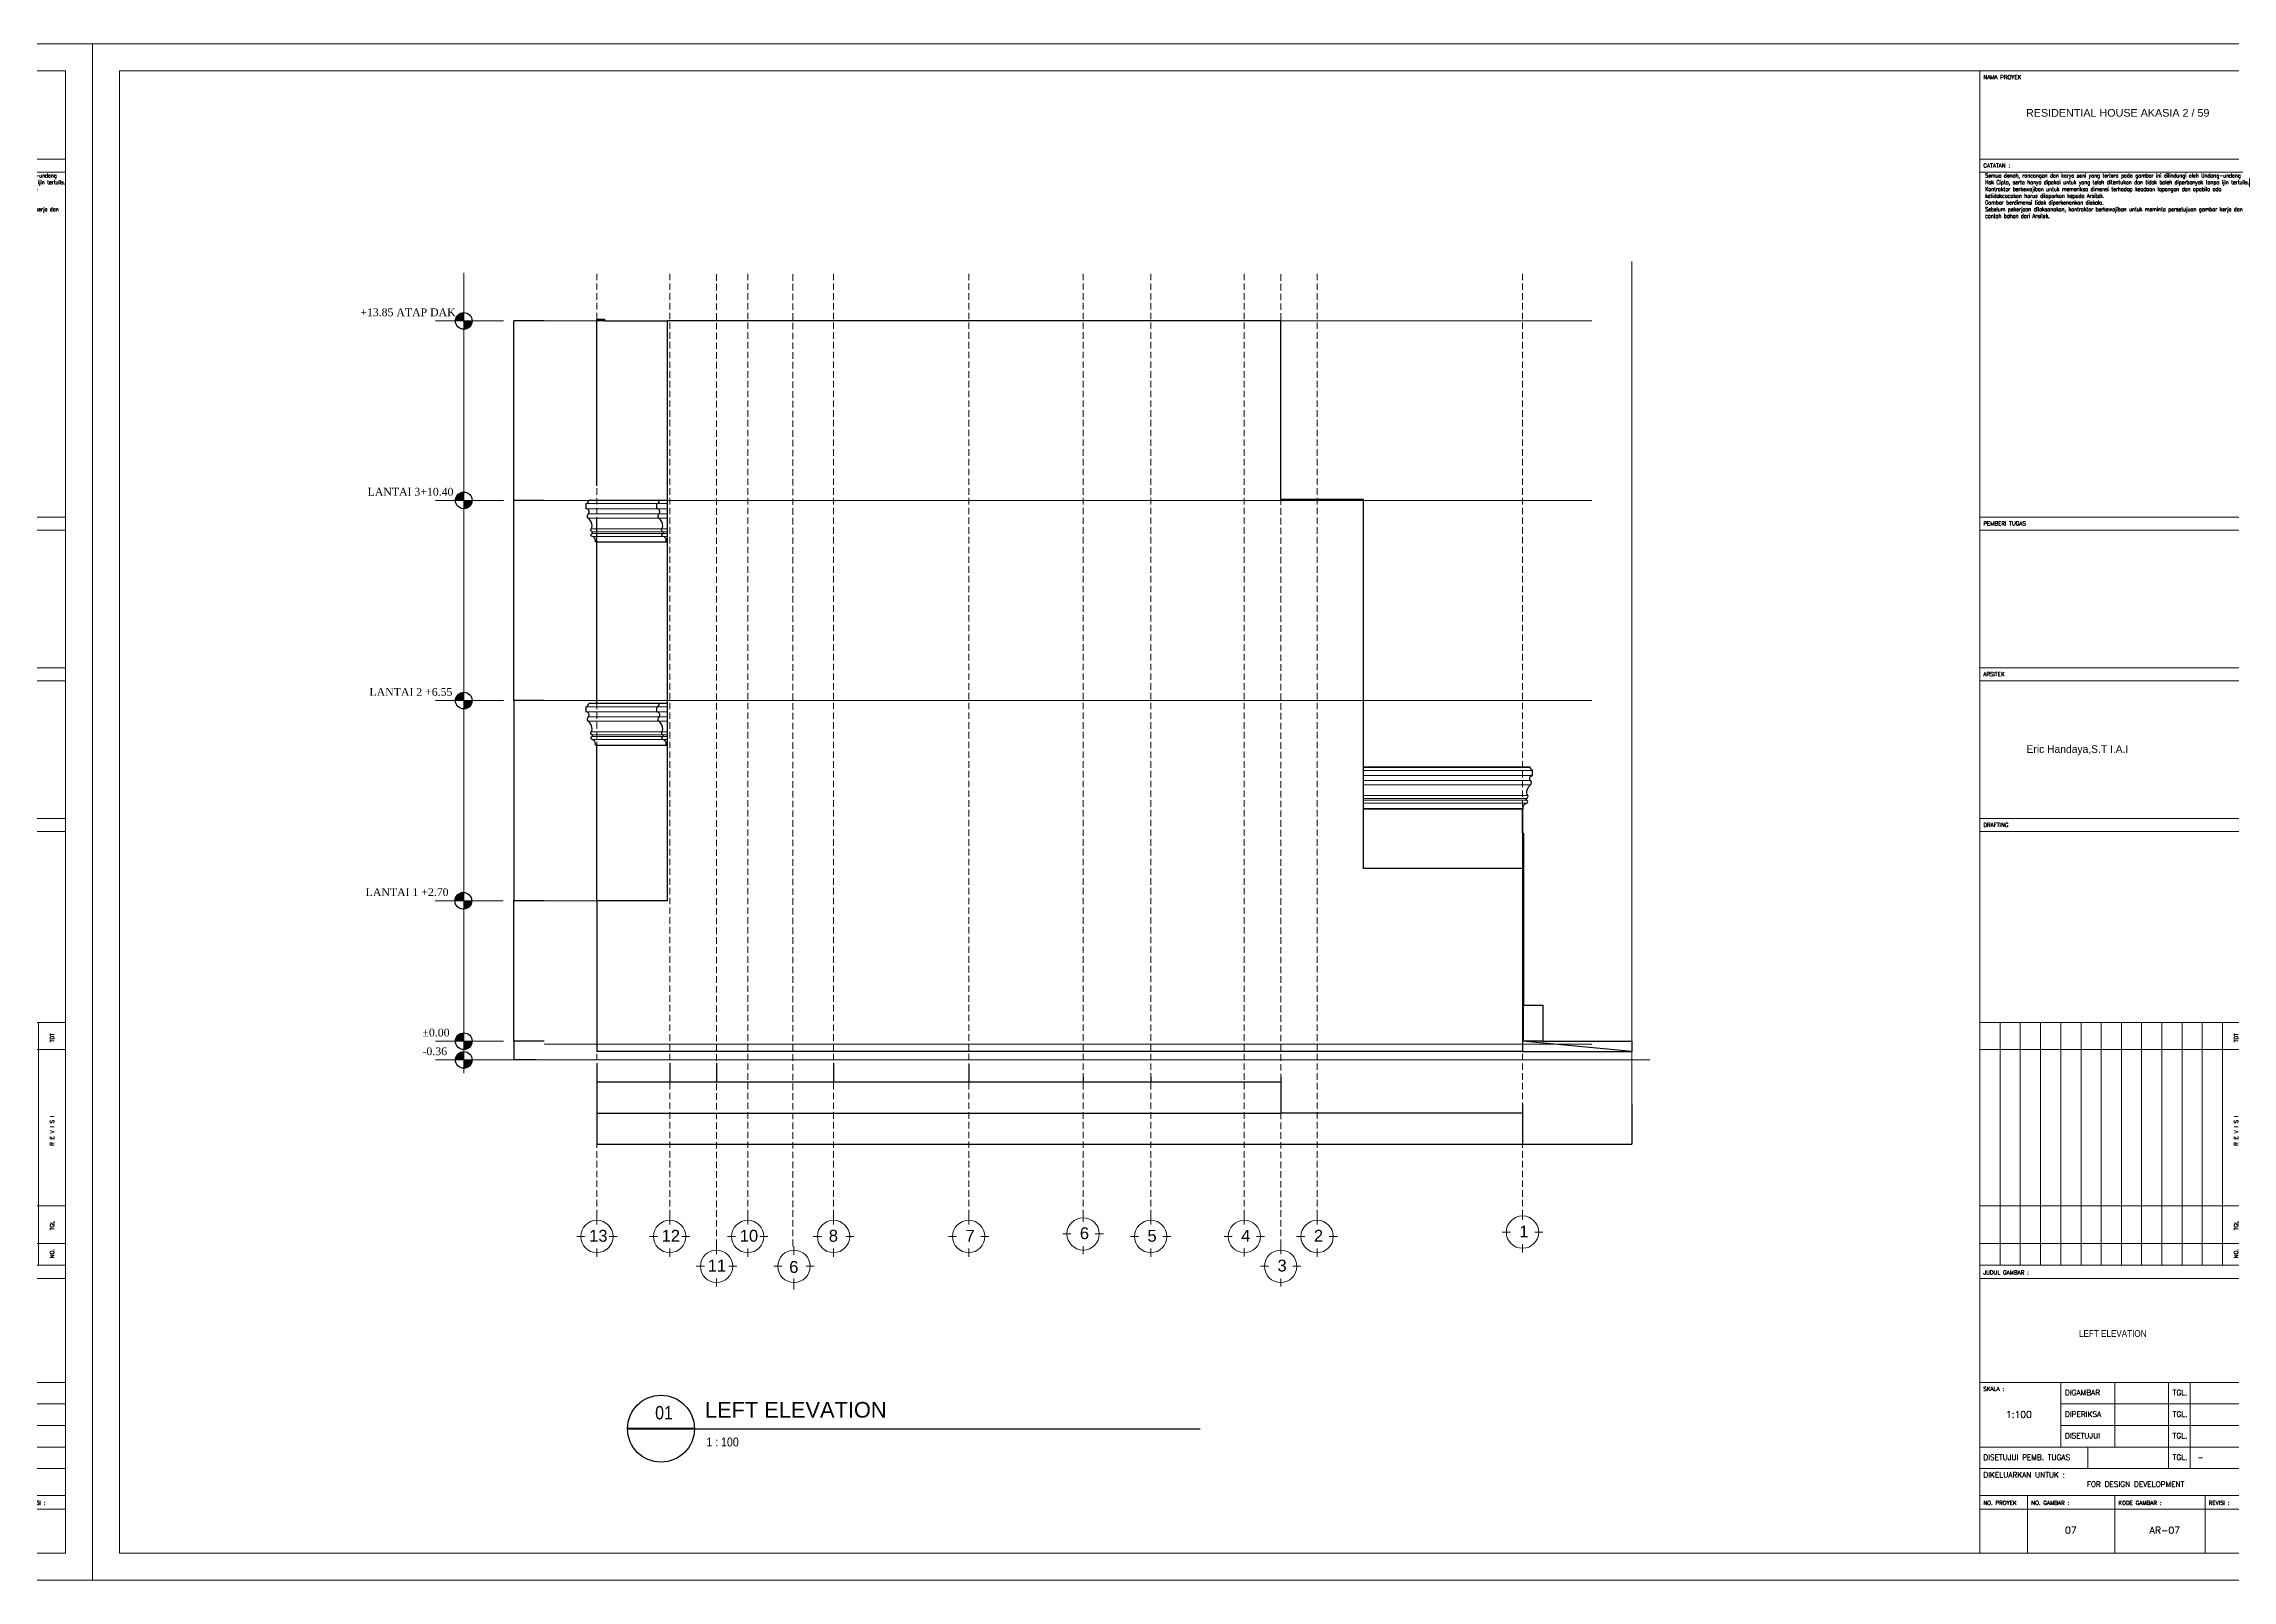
# Model space of a CAD drawing. Header units: millimetres. Extents: x -9564 to 494436, y -140371 to 4257.
# Drawn here: x 241501 to 283587, y -25289 to 4257 of the extents above; entities that cross this region are included whole.
import ezdxf
from ezdxf.enums import TextEntityAlignment as Align

# ---------------------------------------------------------------- set-up
doc = ezdxf.new("R2010")
doc.units = ezdxf.units.MM
doc.header["$MEASUREMENT"] = 0
doc.linetypes.add('DASHED2', pattern=[0.375, 0.25, -0.125])
doc.linetypes.add('HIDDEN2', pattern=[0.1875, 0.125, -0.0625])
doc.layers.get('DEFPOINTS').update_dxf_attribs({"lineweight": 18})
for name, color, linetype, lineweight in [('09-Arsiran', 8, 'Continuous', 5), ('AS', 8, 'HIDDEN2', 5), ('DIM', 1, 'Continuous', 5), ('KOP', 7, 'Continuous', 80), ('LEGEND', 1, 'DASHED2', 50), ('XR-KOP A3_MOZART$0$A-TXTKOP', 3, 'Continuous', 5), ('XR-KOP A3_MOZART$0$KOP-A1$0$A-GRSKOP', 1, 'Continuous', 5), ('XR-KOP A3_MOZART$0$KOP-A1$0$A-TXTKOP', 3, 'Continuous', 5)]:
    doc.layers.add(name, color=color, linetype=linetype, lineweight=lineweight)
for name, color, linetype in [('ht', 14, 'Continuous'), ('NOT', 1, 'Continuous'), ('TEXT', 4, 'Continuous')]:
    doc.layers.add(name, color=color, linetype=linetype)
doc.styles.add('NOTEXT1', font='arial.ttf')
doc.styles.add('NOTEXT2', font='arial.ttf')
doc.styles.add('NOTEXT4', font='arial.ttf')
doc.styles.get("Standard").update_dxf_attribs({"font": 'arial.ttf'})
doc.styles.add('style1', font='times.ttf', dxfattribs={"height": 0.15})
doc.styles.add('style2', font='times.ttf', dxfattribs={"height": 0.18})
doc.styles.add('XR-KOP A3_MOZART$0$KOP-A1$0$DIM100', font='SIMPLEX.shx', dxfattribs={"width": 0.8, "height": 250})
doc.styles.add('XR-KOP A3_MOZART$0$KOP-A1$0$ROMANS', font='romans.shx', dxfattribs={"height": 200})
doc.styles.add('XR-KOP A3_MOZART$0$ROMAND', font='romand.shx', dxfattribs={"height": 2, "bigfont": 'bigfont.shx'})
doc.styles.add('XR-KOP A3_MOZART$0$ROMANS', font='romans.shx', dxfattribs={"height": 200})
doc.dimstyles.new('ISO-25', dxfattribs={"dimtxt": 0.18, "dimasz": 0.12, "dimexe": 0.1, "dimexo": 0.1, "dimgap": 0.0625, "dimtad": 1, "dimtoh": 1, "dimdec": 0, "dimlfac": 1000, "dimtxsty": 'style2', "dimblk": 'ARCHTICK', "dimcen": 0.15, "dimclrd": 1, "dimclre": 1, "dimclrt": 4, "dimadec": 0, "dimazin": 0, "dimtfac": 1, "dimtdec": 0, "dimtmove": 0, "dimatfit": 3, "dimldrblk": 'OBLIQUE', "dimfxl": 1, "dimarcsym": 0})

# ---------------------------------------------------------------- blocks, each defined once
blk = doc.blocks.new('hsdh')
at = {"layer": 'XR-KOP A3_MOZART$0$KOP-A1$0$A-GRSKOP', "linetype": 'Continuous', "lineweight": 5}
for p, q in [((140385, 56660), (140385, 82138)), ((140385, 80618), (145017, 80618)), ((140385, 74466), (145017, 74466)), ((140385, 74244), (145017, 74244)), ((140385, 71876), (145017, 71876)), ((140385, 71654), (145017, 71654)), ((140385, 69286), (145017, 69286)), ((140385, 69063), (145017, 69063)), ((140385, 65781), (145017, 65781)), ((140385, 65781), (145017, 65781)), ((140732, 61611), (140732, 65781)), ((141079, 61611), (141079, 65781)), ((141427, 61611), (141427, 65781)), ((141774, 61611), (141774, 65781)), ((142122, 61611), (142122, 65781)), ((142469, 61611), (142469, 65781)), ((142816, 61611), (142816, 65781)), ((143164, 61611), (143164, 65781)), ((143511, 61611), (143511, 65781)), ((143859, 61611), (143859, 65781)), ((144206, 61611), (144206, 65781)), ((144554, 61611), (144554, 65781)), ((140385, 65317), (145017, 65317)), ((140385, 62631), (145017, 62631)), ((140385, 61982), (145017, 61982)), ((140385, 61611), (145017, 61611)), ((140385, 61611), (145017, 61611)), ((140385, 61380), (145017, 61380)), ((140385, 59597), (145017, 59597)), ((141774, 59597), (141774, 58485)), ((142701, 59597), (142701, 58485)), ((143627, 59597), (143627, 58115)), ((143998, 59597), (143998, 58115)), ((141774, 59226), (145017, 59226)), ((141774, 58856), (145017, 58856)), ((140385, 58485), (145017, 58485)), ((142237, 58485), (142237, 58115)), ((140385, 58115), (145017, 58115)), ((140385, 57651), (145017, 57651)), ((141201, 57651), (141201, 56660)), ((142701, 57651), (142701, 56660)), ((144258, 57651), (144258, 56660)), ((140385, 57420), (145017, 57420))]:
    blk.add_line(p, q, dxfattribs=at)
at = {"layer": 'XR-KOP A3_MOZART$0$KOP-A1$0$A-GRSKOP', "color": 0, "linetype": 'Continuous', "lineweight": 5}
blk.add_lwpolyline([(145480, 82601), (107945, 82601), (107945, 56197), (145480, 56197)], close=True, dxfattribs=at)
at = {"layer": 'XR-KOP A3_MOZART$0$KOP-A1$0$A-GRSKOP', "color": 5, "linetype": 'Continuous', "lineweight": 5}
blk.add_lwpolyline([(145017, 82138), (108409, 82138), (108409, 56660), (145017, 56660)], close=True, dxfattribs=at)
at = {"layer": 'XR-KOP A3_MOZART$0$KOP-A1$0$A-GRSKOP', "linetype": 'Continuous', "lineweight": 5}
blk.add_lwpolyline([(145017, 80396), (140385, 80396)], dxfattribs=at)
at = {"layer": 'KOP', "color": 7, "char_height": 132.26, "attachment_point": 1, "style": 'style2'}
for s, insert in [('{\\fArial|b0|i0|c0|p34;RESIDENTIAL HOUSE AKASIA 2 / 59}', (141177, 81480)), ('{\\fBankGothic Lt BT|b0|i0|c0|p34;Eric Handaya,S.T I.A.I}', (141186, 70546))]:
    blk.add_mtext(s, dxfattribs=dict(at, insert=insert))
at = {"layer": 'XR-KOP A3_MOZART$0$A-TXTKOP', "lineweight": 5, "style": 'XR-KOP A3_MOZART$0$ROMANS'}
blk.add_text('-', height=92.6, dxfattribs=at).set_placement((144125, 58258))
at = {"layer": 'XR-KOP A3_MOZART$0$KOP-A1$0$A-TXTKOP', "lineweight": 5, "style": 'XR-KOP A3_MOZART$0$KOP-A1$0$ROMANS'}
for s, height, p in [('NAMA PROYEK', 69.49, (140443, 81990)), ('CATATAN :', 69.5, (140443, 80475)), ('PEMBERI TUGAS', 69.49, (140443, 74323)), ('ARSITEK', 69.5, (140443, 71733)), ('DRAFTING', 69.5, (140443, 69142)), ('JUDUL GAMBAR :', 69.49, (140443, 61451)), ('SKALA :', 69.5, (140443, 59449)), ('DIGAMBAR', 92.6, (141846, 59375)), ('TGL.', 92.6, (143699, 59375)), ('DIPERIKSA', 92.6, (141846, 59004)), ('TGL.', 92.6, (143699, 59004)), ('DISETUJUI', 92.6, (141846, 58634)), ('TGL.', 92.6, (143699, 58634)), ('DISETUJUI PEMB. TUGAS', 92.65, (140443, 58262)), ('TGL.', 92.6, (143699, 58263)), ('DIKELUARKAN UNTUK :', 92.65, (140443, 57961)), ('NO. PROYEK', 69.5, (140443, 57491)), ('NO. GAMBAR :', 69.49, (141267, 57491)), ('FOR DESIGN DEVELOPMENT', 92.65, (142221, 57800)), ('KODE GAMBAR :', 69.49, (142767, 57491)), ('REVISI :', 69.5, (144317, 57491))]:
    blk.add_text(s, height=height, dxfattribs=at).set_placement(p)
for s, height, p in [('TDT', 69.5, (144822, 65440)), ('R E V I S I', 69.49, (144822, 63662)), ('TGL', 69.5, (144822, 62210)), ('NO.', 69.5, (144822, 61732))]:
    blk.add_text(s, height=height, rotation=90, dxfattribs=at).set_placement(p)
at = {"layer": 'XR-KOP A3_MOZART$0$KOP-A1$0$A-TXTKOP', "insert": (140473, 80371), "char_height": 69.485, "width": 4456.22, "attachment_point": 1, "style": 'XR-KOP A3_MOZART$0$KOP-A1$0$DIM100'}
blk.add_mtext('Semua denah, rancangan dan karya seni yang tertera pada gambar ini dilindungi oleh Undang-undang Hak Cipta, serta hanya dipakai untuk yang telah ditentukan dan tidak boleh diperbanyak tanpa ijin tertulis.\\PKontraktor berkewajiban untuk memeriksa dimensi terhadap keadaan lapangan dan apabila ada ketidakcocokan harus dilaporkan kepada Arsitek.\\PGambar berdimensi tidak diperkenankan diskala.\\PSebelum pekerjaan dilaksanakan, kontraktor berkewajiban untuk meminta persetujuan gambar kerja dan contoh bahan dari Arsitek.', dxfattribs=at)
blk = doc.blocks.new('_ArchTick')
at = {"color": 0, "linetype": 'ByBlock', "const_width": 0.15}
blk.add_lwpolyline([(-0.5, -0.5), (0.5, 0.5)], dxfattribs=at)
blk = doc.blocks.new('*D722')
at = {"color": 1, "lineweight": -2, "transparency": 16777216}
for p, q in [((265288, -16209), (265288, -16309)), ((269938, -16309), (265288, -16309)), ((269938, -16229), (269938, -16309))]:
    blk.add_line(p, q, dxfattribs=at)
at = {"layer": 'DEFPOINTS', "color": 0, "transparency": 16777216}
for p in [(265288, -16209), (265288, -16309), (269938, -16229)]:
    blk.add_point(p, dxfattribs=at)
at = {"color": 1, "lineweight": -2, "transparency": 16777216, "xscale": 0.12, "yscale": 0.12, "zscale": 0.12, "rotation": 180}
blk.add_blockref('_ArchTick', (265288, -16309), dxfattribs=at)
at = {"color": 1, "lineweight": -2, "transparency": 16777216, "xscale": 0.12, "yscale": 0.12, "zscale": 0.12}
blk.add_blockref('_ArchTick', (269938, -16309), dxfattribs=at)
at = {"color": 4, "transparency": 16777216, "insert": (267613, -16308), "char_height": 0.18, "attachment_point": 5, "style": 'style2'}
blk.add_mtext('4649999', dxfattribs=at)
blk = doc.blocks.new('_Oblique')
at = {"color": 0, "linetype": 'ByBlock', "lineweight": -2}
blk.add_line((-0.5, -0.5), (0.5, 0.5), dxfattribs=at)
blk = doc.blocks.new('*D723')
at = {"color": 1, "lineweight": -2, "transparency": 16777216}
for p, q in [((262788, -15609), (262788, -15709)), ((265288, -15709), (262788, -15709)), ((265288, -15609), (265288, -15709))]:
    blk.add_line(p, q, dxfattribs=at)
at = {"layer": 'DEFPOINTS', "color": 0, "transparency": 16777216}
for p in [(262788, -15609), (262788, -15709), (265288, -15609)]:
    blk.add_point(p, dxfattribs=at)
at = {"color": 1, "lineweight": -2, "transparency": 16777216, "xscale": 0.12, "yscale": 0.12, "zscale": 0.12, "rotation": 180}
blk.add_blockref('_ArchTick', (262788, -15709), dxfattribs=at)
at = {"color": 1, "lineweight": -2, "transparency": 16777216, "xscale": 0.12, "yscale": 0.12, "zscale": 0.12}
blk.add_blockref('_ArchTick', (265288, -15709), dxfattribs=at)
at = {"color": 4, "transparency": 16777216, "insert": (264038, -15708), "char_height": 0.18, "attachment_point": 5, "style": 'style2'}
blk.add_mtext('2500000', dxfattribs=at)
blk = doc.blocks.new('*D724')
at = {"color": 1, "lineweight": -2, "transparency": 16777216}
for p, q in [((261488, -15609), (261488, -15709)), ((262788, -15709), (261488, -15709)), ((262788, -15609), (262788, -15709))]:
    blk.add_line(p, q, dxfattribs=at)
at = {"layer": 'DEFPOINTS', "color": 0, "transparency": 16777216}
for p in [(261488, -15609), (261488, -15709), (262788, -15609)]:
    blk.add_point(p, dxfattribs=at)
at = {"color": 1, "lineweight": -2, "transparency": 16777216, "xscale": 0.12, "yscale": 0.12, "zscale": 0.12, "rotation": 180}
blk.add_blockref('_ArchTick', (261488, -15709), dxfattribs=at)
at = {"color": 1, "lineweight": -2, "transparency": 16777216, "xscale": 0.12, "yscale": 0.12, "zscale": 0.12}
blk.add_blockref('_ArchTick', (262788, -15709), dxfattribs=at)
at = {"color": 4, "transparency": 16777216, "insert": (262138, -15708), "char_height": 0.18, "attachment_point": 5, "style": 'style2'}
blk.add_mtext('1300000', dxfattribs=at)
blk = doc.blocks.new('*D725')
at = {"color": 1, "lineweight": -2, "transparency": 16777216}
for p, q in [((259288, -15370), (259288, -15709)), ((261488, -15709), (259288, -15709)), ((261488, -15609), (261488, -15709))]:
    blk.add_line(p, q, dxfattribs=at)
at = {"layer": 'DEFPOINTS', "color": 0, "transparency": 16777216}
for p in [(259288, -15370), (259288, -15709), (261488, -15609)]:
    blk.add_point(p, dxfattribs=at)
at = {"color": 1, "lineweight": -2, "transparency": 16777216, "xscale": 0.12, "yscale": 0.12, "zscale": 0.12, "rotation": 180}
blk.add_blockref('_ArchTick', (259288, -15709), dxfattribs=at)
at = {"color": 1, "lineweight": -2, "transparency": 16777216, "xscale": 0.12, "yscale": 0.12, "zscale": 0.12}
blk.add_blockref('_ArchTick', (261488, -15709), dxfattribs=at)
at = {"color": 4, "transparency": 16777216, "insert": (260388, -15709), "char_height": 0.18, "attachment_point": 5, "style": 'style2'}
blk.add_mtext('2200000', dxfattribs=at)
blk = doc.blocks.new('*D726')
at = {"color": 1, "lineweight": -2, "transparency": 16777216}
for p, q in [((256688, -15343), (256688, -15709)), ((259288, -15370), (259288, -15709)), ((259288, -15709), (256688, -15709))]:
    blk.add_line(p, q, dxfattribs=at)
at = {"layer": 'DEFPOINTS', "color": 0, "transparency": 16777216}
for p in [(256688, -15343), (259288, -15370), (256688, -15709)]:
    blk.add_point(p, dxfattribs=at)
at = {"color": 1, "lineweight": -2, "transparency": 16777216, "xscale": 0.12, "yscale": 0.12, "zscale": 0.12, "rotation": 180}
blk.add_blockref('_ArchTick', (256688, -15709), dxfattribs=at)
at = {"color": 1, "lineweight": -2, "transparency": 16777216, "xscale": 0.12, "yscale": 0.12, "zscale": 0.12}
blk.add_blockref('_ArchTick', (259288, -15709), dxfattribs=at)
at = {"color": 4, "transparency": 16777216, "insert": (257988, -15708), "char_height": 0.18, "attachment_point": 5, "style": 'style2'}
blk.add_mtext('2600000', dxfattribs=at)
blk = doc.blocks.new('*D727')
at = {"color": 1, "lineweight": -2, "transparency": 16777216}
for p, q in [((254438, -15343), (254438, -15709)), ((256688, -15709), (254438, -15709)), ((256688, -15600), (256688, -15709))]:
    blk.add_line(p, q, dxfattribs=at)
at = {"layer": 'DEFPOINTS', "color": 0, "transparency": 16777216}
for p in [(254438, -15343), (254438, -15709), (256688, -15600)]:
    blk.add_point(p, dxfattribs=at)
at = {"color": 1, "lineweight": -2, "transparency": 16777216, "xscale": 0.12, "yscale": 0.12, "zscale": 0.12, "rotation": 180}
blk.add_blockref('_ArchTick', (254438, -15709), dxfattribs=at)
at = {"color": 1, "lineweight": -2, "transparency": 16777216, "xscale": 0.12, "yscale": 0.12, "zscale": 0.12}
blk.add_blockref('_ArchTick', (256688, -15709), dxfattribs=at)
at = {"color": 4, "transparency": 16777216, "insert": (255563, -15708), "char_height": 0.18, "attachment_point": 5, "style": 'style2'}
blk.add_mtext('2250000', dxfattribs=at)
blk = doc.blocks.new('*D728')
at = {"color": 1, "lineweight": -2, "transparency": 16777216}
for p, q in [((253538, -15343), (253538, -15709)), ((254438, -15709), (253538, -15709)), ((254438, -15655), (254438, -15709))]:
    blk.add_line(p, q, dxfattribs=at)
at = {"layer": 'DEFPOINTS', "color": 0, "transparency": 16777216}
for p in [(253538, -15343), (253538, -15709), (254438, -15655)]:
    blk.add_point(p, dxfattribs=at)
at = {"color": 1, "lineweight": -2, "transparency": 16777216, "xscale": 0.12, "yscale": 0.12, "zscale": 0.12, "rotation": 180}
blk.add_blockref('_ArchTick', (253538, -15709), dxfattribs=at)
at = {"color": 1, "lineweight": -2, "transparency": 16777216, "xscale": 0.12, "yscale": 0.12, "zscale": 0.12}
blk.add_blockref('_ArchTick', (254438, -15709), dxfattribs=at)
at = {"color": 4, "transparency": 16777216, "insert": (253988, -15708), "char_height": 0.18, "attachment_point": 5, "style": 'style2'}
blk.add_mtext('900000', dxfattribs=at)
blk = doc.blocks.new('*D729')
at = {"color": 1, "lineweight": -2, "transparency": 16777216}
for p, q in [((252138, -15343), (252138, -15709)), ((253538, -15709), (252138, -15709)), ((253538, -15609), (253538, -15709))]:
    blk.add_line(p, q, dxfattribs=at)
at = {"layer": 'DEFPOINTS', "color": 0, "transparency": 16777216}
for p in [(252138, -15343), (252138, -15709), (253538, -15609)]:
    blk.add_point(p, dxfattribs=at)
at = {"color": 1, "lineweight": -2, "transparency": 16777216, "xscale": 0.12, "yscale": 0.12, "zscale": 0.12, "rotation": 180}
blk.add_blockref('_ArchTick', (252138, -15709), dxfattribs=at)
at = {"color": 1, "lineweight": -2, "transparency": 16777216, "xscale": 0.12, "yscale": 0.12, "zscale": 0.12}
blk.add_blockref('_ArchTick', (253538, -15709), dxfattribs=at)
at = {"color": 4, "transparency": 16777216, "insert": (252838, -15708), "char_height": 0.18, "attachment_point": 5, "style": 'style2'}
blk.add_mtext('1400000', dxfattribs=at)
blk = doc.blocks.new('*D730')
at = {"color": 1, "lineweight": -2, "transparency": 16777216}
for p, q in [((252138, -15709), (252138, -16309)), ((265288, -15709), (265288, -16309)), ((252138, -16309), (265288, -16309))]:
    blk.add_line(p, q, dxfattribs=at)
at = {"layer": 'DEFPOINTS', "color": 0, "transparency": 16777216}
for p in [(252138, -15709), (265288, -15709), (265288, -16309)]:
    blk.add_point(p, dxfattribs=at)
at = {"color": 1, "lineweight": -2, "transparency": 16777216, "xscale": 0.12, "yscale": 0.12, "zscale": 0.12, "rotation": 180}
blk.add_blockref('_ArchTick', (252138, -16309), dxfattribs=at)
at = {"color": 1, "lineweight": -2, "transparency": 16777216, "xscale": 0.12, "yscale": 0.12, "zscale": 0.12}
blk.add_blockref('_ArchTick', (265288, -16309), dxfattribs=at)
at = {"color": 4, "transparency": 16777216, "insert": (258713, -16308), "char_height": 0.18, "attachment_point": 5, "style": 'style2'}
blk.add_mtext('13149998', dxfattribs=at)
blk = doc.blocks.new('*D731')
at = {"color": 1, "lineweight": -2, "transparency": 16777216}
for p, q in [((252138, -16309), (252138, -16909)), ((269938, -16309), (269938, -16909)), ((269938, -16909), (252138, -16909))]:
    blk.add_line(p, q, dxfattribs=at)
at = {"layer": 'DEFPOINTS', "color": 0, "transparency": 16777216}
for p in [(252138, -16309), (269938, -16309), (252138, -16909)]:
    blk.add_point(p, dxfattribs=at)
at = {"color": 1, "lineweight": -2, "transparency": 16777216, "xscale": 0.12, "yscale": 0.12, "zscale": 0.12, "rotation": 180}
blk.add_blockref('_ArchTick', (252138, -16909), dxfattribs=at)
at = {"color": 1, "lineweight": -2, "transparency": 16777216, "xscale": 0.12, "yscale": 0.12, "zscale": 0.12}
blk.add_blockref('_ArchTick', (269938, -16909), dxfattribs=at)
at = {"color": 4, "transparency": 16777216, "insert": (261038, -16908), "char_height": 0.18, "attachment_point": 5, "style": 'style2'}
blk.add_mtext('17799997', dxfattribs=at)
blk = doc.blocks.new('*D732')
at = {"color": 1, "lineweight": -2, "transparency": 16777216}
for p, q in [((269938, -16135), (269938, -16903)), ((272038, -16135), (272038, -16903)), ((269938, -16903), (272038, -16903))]:
    blk.add_line(p, q, dxfattribs=at)
at = {"layer": 'DEFPOINTS', "color": 0, "transparency": 16777216}
for p in [(269938, -16135), (272038, -16135), (272038, -16903)]:
    blk.add_point(p, dxfattribs=at)
at = {"color": 1, "lineweight": -2, "transparency": 16777216, "xscale": 0.12, "yscale": 0.12, "zscale": 0.12, "rotation": 180}
blk.add_blockref('_ArchTick', (269938, -16903), dxfattribs=at)
at = {"color": 1, "lineweight": -2, "transparency": 16777216, "xscale": 0.12, "yscale": 0.12, "zscale": 0.12}
blk.add_blockref('_ArchTick', (272038, -16903), dxfattribs=at)
at = {"color": 4, "transparency": 16777216, "insert": (270988, -16903), "char_height": 0.18, "attachment_point": 5, "style": 'style2'}
blk.add_mtext('2100000', dxfattribs=at)
blk = doc.blocks.new('NOT-28-ADI')
at = {"const_width": 50}
blk.add_lwpolyline([(-750, 0), (750, 0)], dxfattribs=at)
blk.add_circle((0, 0), 750)
at = {"layer": 'NOT'}
blk.add_line((750, 0), (12100, 0), dxfattribs=at)
at = {"color": 5, "style": 'NOTEXT4'}
for tag, p in [('JDL1', (988, 765)), ('JDL2', (988, 250))]:
    blk.add_attdef(tag, p, '', height=350, dxfattribs=at)
at = {"color": 5, "style": 'NOTEXT4', "width": 0.85}
blk.add_attdef('NO', text='', height=300, dxfattribs=at).set_placement((68, 360), align=Align.MIDDLE_CENTER)
at = {"style": 'NOTEXT1', "width": 0.85}
blk.add_attdef('REF.', text='', height=200, dxfattribs=at).set_placement((0, -190), align=Align.TOP_CENTER)
blk.add_attdef('SCALE', (1020, -398), '', height=200, dxfattribs=at)
blk.add_attdef('ROOM', text='', height=200, dxfattribs=at).set_placement((3715, -388), align=Align.RIGHT)
blk = doc.blocks.new('*D712')
at = {"color": 1, "lineweight": -2, "transparency": 16777216}
for p, q in [((251126, -12224), (250539, -12224)), ((250539, -14924), (250539, -12224)), ((251126, -14924), (250539, -14924))]:
    blk.add_line(p, q, dxfattribs=at)
at = {"layer": 'DEFPOINTS', "color": 0, "transparency": 16777216}
for p in [(250539, -12224), (251126, -12224), (251126, -14924)]:
    blk.add_point(p, dxfattribs=at)
at = {"color": 1, "lineweight": -2, "transparency": 16777216, "xscale": 0.12, "yscale": 0.12, "zscale": 0.12}
for p, rotation in [((250539, -12224), 90), ((250539, -14924), 270)]:
    blk.add_blockref('_ArchTick', p, dxfattribs=dict(at, rotation=rotation))
at = {"color": 4, "transparency": 16777216, "insert": (250539, -13574), "char_height": 0.18, "attachment_point": 5, "rotation": 90, "style": 'style2'}
blk.add_mtext('2699999', dxfattribs=at)
blk = doc.blocks.new('*D713')
at = {"color": 1, "lineweight": -2, "transparency": 16777216}
for p, q in [((251126, -8374), (250539, -8374)), ((250539, -8374), (250539, -12224)), ((251126, -12224), (250539, -12224))]:
    blk.add_line(p, q, dxfattribs=at)
at = {"layer": 'DEFPOINTS', "color": 0, "transparency": 16777216}
for p in [(251126, -8374), (250539, -12224), (251126, -12224)]:
    blk.add_point(p, dxfattribs=at)
at = {"color": 1, "lineweight": -2, "transparency": 16777216, "xscale": 0.12, "yscale": 0.12, "zscale": 0.12}
for p, rotation in [((250539, -8374), 90), ((250539, -12224), 270)]:
    blk.add_blockref('_ArchTick', p, dxfattribs=dict(at, rotation=rotation))
at = {"color": 4, "transparency": 16777216, "insert": (250539, -10299), "char_height": 0.18, "attachment_point": 5, "rotation": 90, "style": 'style2'}
blk.add_mtext('3849999', dxfattribs=at)
blk = doc.blocks.new('*D714')
at = {"color": 1, "lineweight": -2, "transparency": 16777216}
for p, q in [((251126, -4524), (250539, -4524)), ((250539, -8374), (250539, -4524)), ((251126, -8374), (250539, -8374))]:
    blk.add_line(p, q, dxfattribs=at)
at = {"layer": 'DEFPOINTS', "color": 0, "transparency": 16777216}
for p in [(250539, -4524), (251126, -4524), (251126, -8374)]:
    blk.add_point(p, dxfattribs=at)
at = {"color": 1, "lineweight": -2, "transparency": 16777216, "xscale": 0.12, "yscale": 0.12, "zscale": 0.12}
for p, rotation in [((250539, -4524), 90), ((250539, -8374), 270)]:
    blk.add_blockref('_ArchTick', p, dxfattribs=dict(at, rotation=rotation))
at = {"color": 4, "transparency": 16777216, "insert": (250539, -6449), "char_height": 0.18, "attachment_point": 5, "rotation": 90, "style": 'style2'}
blk.add_mtext('3849999', dxfattribs=at)
blk = doc.blocks.new('*D715')
at = {"color": 1, "lineweight": -2, "transparency": 16777216}
for p, q in [((251126, -1074), (250539, -1074)), ((250539, -4524), (250539, -1074)), ((251126, -4524), (250539, -4524))]:
    blk.add_line(p, q, dxfattribs=at)
at = {"layer": 'DEFPOINTS', "color": 0, "transparency": 16777216}
for p in [(250539, -1074), (251126, -1074), (251126, -4524)]:
    blk.add_point(p, dxfattribs=at)
at = {"color": 1, "lineweight": -2, "transparency": 16777216, "xscale": 0.12, "yscale": 0.12, "zscale": 0.12}
for p, rotation in [((250539, -1074), 90), ((250539, -4524), 270)]:
    blk.add_blockref('_ArchTick', p, dxfattribs=dict(at, rotation=rotation))
at = {"color": 4, "transparency": 16777216, "insert": (250539, -2799), "char_height": 0.18, "attachment_point": 5, "rotation": 90, "style": 'style2'}
blk.add_mtext('3449999', dxfattribs=at)
blk = doc.blocks.new('A$C459A4C15')
at = {"layer": 'ht'}
h = blk.add_hatch(color=256, dxfattribs=at)
h.paths.add_polyline_path([(0, 0.08), (0, 0), (-0.08, 0, -0.414214)])
h.paths.add_polyline_path([(0, 0), (0.08, 0, -0.414214), (0, -0.08)])
blk.add_circle((0, 0), 0.0801, dxfattribs=at)
blk = doc.blocks.new('*D877')
at = {"color": 1, "lineweight": -2, "transparency": 16777216}
for p, q in [((250965, -14924), (250539, -14924)), ((250539, -14924), (250539, -15284)), ((250973, -15284), (250539, -15284))]:
    blk.add_line(p, q, dxfattribs=at)
at = {"layer": 'DEFPOINTS', "color": 0, "transparency": 16777216}
for p in [(250965, -14924), (250539, -15284), (250973, -15284, 0)]:
    blk.add_point(p, dxfattribs=at)
at = {"color": 1, "lineweight": -2, "transparency": 16777216, "xscale": 0.12, "yscale": 0.12, "zscale": 0.12}
for p, rotation in [((250539, -14924), 90), ((250539, -15284), 270)]:
    blk.add_blockref('_ArchTick', p, dxfattribs=dict(at, rotation=rotation))
at = {"color": 4, "transparency": 16777216, "insert": (250539, -15104), "char_height": 0.18, "attachment_point": 5, "rotation": 90, "style": 'style2'}
blk.add_mtext('360000', dxfattribs=at)
blk = doc.blocks.new('JDJR')
at = {"layer": '09-Arsiran'}
for p, q in [((455.94, 131.214), (455.94, 131.058)), ((457.34, 131.214), (457.34, 131.058)), ((458.84, 131.214), (458.84, 131.058)), ((460.49, 131.214), (460.49, 131.058)), ((463.09, 131.214), (463.09, 131.058)), ((465.29, 131.263), (465.29, 131.107)), ((466.59, 131.214), (466.59, 131.058)), ((468.39, 131.214), (468.39, 131.058)), ((469.79, 131.214), (469.79, 131.058)), ((473.351, 130.908), (473.507, 130.908)), ((473.74, 131.297), (473.74, 131.142)), ((473.974, 130.908), (474.13, 130.908)), ((455.551, 130.825), (455.707, 130.825)), ((455.94, 130.591), (455.94, 130.435)), ((456.174, 130.825), (456.33, 130.825)), ((456.951, 130.825), (457.107, 130.825)), ((457.34, 130.591), (457.34, 130.435)), ((457.574, 130.825), (457.73, 130.825)), ((458.24, 130.641), (458.24, 130.485)), ((458.451, 130.825), (458.607, 130.825)), ((458.84, 130.591), (458.84, 130.435)), ((459.074, 130.825), (459.23, 130.825)), ((459.73, 130.485), (459.73, 130.641)), ((459.73, 130.469), (459.73, 130.625)), ((460.101, 130.825), (460.257, 130.825)), ((460.49, 130.591), (460.49, 130.435)), ((460.724, 130.825), (460.88, 130.825)), ((462.701, 130.825), (462.857, 130.825)), ((463.09, 130.591), (463.09, 130.435)), ((463.324, 130.825), (463.48, 130.825)), ((464.901, 130.874), (465.057, 130.874)), ((465.29, 130.64), (465.29, 130.484)), ((465.524, 130.874), (465.68, 130.874)), ((466.201, 130.825), (466.357, 130.825)), ((466.59, 130.591), (466.59, 130.435)), ((466.824, 130.825), (466.98, 130.825)), ((468.001, 130.825), (468.157, 130.825)), ((468.39, 130.598), (468.39, 130.442)), ((468.624, 130.825), (468.78, 130.825)), ((469.09, 130.641), (469.09, 130.485)), ((469.392, 130.825), (469.557, 130.825)), ((469.79, 130.591), (469.79, 130.435)), ((470.024, 130.825), (470.18, 130.825)), ((473.74, 130.674), (473.74, 130.519)), ((457.851, 130.251), (458.007, 130.251)), ((458.474, 130.251), (458.63, 130.251)), ((459.496, 130.251), (459.34, 130.251)), ((460.119, 130.251), (459.963, 130.251)), ((468.701, 130.251), (468.857, 130.251)), ((469.324, 130.251), (469.48, 130.251)), ((458.24, 130.018), (458.24, 129.862)), ((459.73, 129.862), (459.73, 130.018)), ((459.73, 129.808), (459.73, 129.963)), ((469.09, 130.018), (469.09, 129.862))]:
    blk.add_line(p, q, dxfattribs=at)
for centre in [(455.94, 130.825), (457.34, 130.825), (458.84, 130.825), (460.49, 130.825), (463.09, 130.825), (465.29, 130.874), (466.59, 130.825), (468.39, 130.825), (469.79, 130.825), (473.74, 130.908), (458.24, 130.251), (459.73, 130.251), (469.09, 130.251)]:
    blk.add_circle(centre, 0.311, dxfattribs=at)
at = {"layer": 'AS'}
for p, q in [((455.94, 131.214), (455.94, 149.346)), ((457.34, 131.214), (457.34, 149.346)), ((458.24, 130.641), (458.24, 149.346)), ((458.84, 131.214), (458.84, 149.346)), ((459.71, 130.641), (459.71, 149.346)), ((460.49, 131.214), (460.49, 149.346)), ((463.09, 131.214), (463.09, 149.346)), ((465.29, 131.214), (465.29, 149.346)), ((466.59, 131.214), (466.59, 149.346)), ((468.39, 131.214), (468.39, 149.346)), ((469.09, 130.641), (469.09, 149.346)), ((469.79, 131.214), (469.79, 149.346)), ((473.74, 131.214), (473.74, 149.346))]:
    blk.add_line(p, q, dxfattribs=at)
at = {"layer": '09-Arsiran', "color": 2, "attachment_point": 1}
for s, insert, char_height in [('13', (455.79, 130.952), 0.2281), ('12', (457.184, 130.952), 0.2281), ('10', (458.687, 130.952), 0.2281), ('8', (460.399, 130.952), 0.228), ('7', (463.028, 130.952), 0.228), ('6', (465.228, 131.001), 0.228), ('5', (466.528, 130.952), 0.228), ('4', (468.328, 130.952), 0.228), ('2', (469.728, 130.952), 0.228), ('1', (473.678, 131.035), 0.228), ('11', (458.07, 130.379), 0.2281), ('3', (469.028, 130.379), 0.228)]:
    blk.add_mtext_dynamic_manual_height_columns(s, width=0.05426, gutter_width=1.14, heights=[0], dxfattribs=dict(at, insert=insert, char_height=char_height))
at = {"layer": '09-Arsiran', "color": 2, "insert": (459.816, 130.124), "char_height": 0.228, "attachment_point": 1, "rotation": 180}
blk.add_mtext_dynamic_manual_height_columns('9', width=0.05426, gutter_width=1.14, heights=[0], dxfattribs=at)

msp = doc.modelspace()

# ---------------------------------------------------------------- linework, layer by layer
for p, q in [((252138.3312, -1073.5403), (252138.3334, -1043.8409)), ((252138.3312, -4243.5397, 0), (252138.3312, -1073.5403)), ((252288.331, -1073.5403), (252138.3312, -1073.5403)), ((252288.331, -1043.8409), (252138.3334, -1043.8409)), ((252288.331, -1073.5403), (252288.331, -1043.8409)), ((252288.331, -1073.5403), (253498.3309, -1073.5403)), ((253498.3309, -5043.5396, 0), (253498.3309, -1073.5403)), ((265288.3287, -1073.5403), (253498.3309, -1073.5403)), ((265288.3287, -4499.2611, 0), (265288.3287, -1073.5403)), ((253498.3309, -4523.5396, 0), (251979.5812, -4523.5396, 0)), ((265288.3287, -4499.2611, 0), (266878.3284, -4499.2611, 0)), ((266878.3284, -11603.5383, 0), (266878.3284, -4499.2611, 0)), ((252138.3312, -8430.301, 0), (252138.3312, -4846.4734, 0)), ((253498.3309, -12223.5382, 0), (253498.3309, -4788.8709, 0)), ((252138.3312, -5323.5395, 0), (253498.3309, -5323.5395, 0)), ((253498.3309, -8430.301, 0), (251979.5812, -8430.301, 0)), ((252138.3312, -12223.5382, 0), (252138.3312, -9230.3009, 0)), ((252138.3312, -9230.3009, 0), (253498.3309, -9230.3009, 0)), ((270085.5967, -9653.5027, 0), (266878.3284, -9653.5027, 0)), ((266878.3284, -9653.5405, 0), (270085.5979, -9653.5405, 0)), ((266878.3284, -10453.5025, 0), (269926.8467, -10453.5025, 0)), ((269938.3278, -10453.5404, 0), (266878.3284, -10453.5404, 0)), ((269938.3278, -10923.5384, 0), (269938.3278, -10453.5384, 0)), ((269938.3278, -10453.5404, 0), (269938.3278, -10923.5404, 0)), ((269958.3278, -10923.5384, 0), (269938.3278, -10923.5384, 0)), ((269938.3278, -10923.5384, 0), (269938.3278, -11603.5383, 0)), ((269958.3278, -10923.5384, 0), (269958.3278, -14233.5378, 0)), ((269938.3278, -11603.5383, 0), (266878.3284, -11603.5383, 0)), ((269938.3278, -11603.5383, 0), (269938.3278, -14923.5377, 0)), ((253498.3309, -12223.5382, 0), (252138.3311, -12223.5382, 0)), ((252138.3311, -12223.5382, 0), (252138.3311, -14923.5377, 0)), ((269958.3278, -14923.5377, 0), (269958.3278, -14233.5378, 0)), ((269958.3278, -14233.5378, 0), (270338.3277, -14233.5378, 0)), ((270338.3277, -14923.5377, 0), (270338.3277, -14233.5378, 0)), ((252138.3311, -14923.5377, 0), (252138.3311, -15123.5377, 0)), ((268438.3281, -15123.5377, 0), (252138.3311, -15123.5377, 0)), ((269938.3278, -15123.5377, 0), (268438.3281, -15123.5377, 0)), ((269938.3278, -14923.5377, 0), (269938.3278, -15123.5377, 0)), ((269958.3278, -14923.5377, 0), (269938.3278, -14923.5377, 0)), ((272038.3274, -15123.5377, 0), (269938.3278, -14923.5377, 0)), ((269938.3278, -15123.5377, 0), (272038.3274, -15123.5377, 0)), ((270338.3277, -14923.5377, 0), (269958.3278, -14923.5377, 0)), ((270338.3277, -14923.5377, 0), (272038.3274, -14923.5377, 0)), ((272038.3274, -14923.5377, 0), (272038.3274, -15123.5377, 0))]:
    msp.add_line(p, q)
for points in [[(252138.3312, -5323.5395), (252112.0887, -5323.5395), (252112.0887, -5294.3306, 0.3649802613), (252045.527, -5215.2921, -0.7419223053), (252042.8758, -5159.4546, 0.6652802154), (252046.3661, -5126.4733, -0.4387564717), (252025.9413, -5068.8708, 0.1232988423), (252044.8758, -5022.0574, 0.2448504759), (251971.1447, -4865.5323, -0.4386320969), (251975.8781, -4780.1939, 0.6217871936), (251931.9562, -4686.0396), (251931.9562, -4586.0396, 0.3199175428), (251979.5812, -4523.5396)], [(253498.3309, -5323.5395), (253472.0884, -5323.5395), (253472.0884, -5294.3306, 0.3649802613), (253405.5267, -5215.2921, -0.7419223053), (253402.8755, -5159.4546, 0.6652802154), (253406.3658, -5126.4733, -0.4387564717), (253385.9411, -5068.8708, 0.1232988423), (253404.8755, -5022.0574, 0.2448504759), (253331.1445, -4865.5323, -0.4386320969), (253335.8778, -4780.1939, 0.6217871936), (253291.9559, -4686.0396), (253291.9559, -4586.0396, 0.3199175428), (253339.5809, -4523.5396)], [(252138.3312, -9230.3009), (252112.0887, -9230.3009), (252112.0887, -9201.092, 0.3649802613), (252045.527, -9122.0535, -0.7419223053), (252042.8758, -9066.216, 0.6652802154), (252046.3661, -9033.2347, -0.4387564717), (252025.9413, -8975.6322, 0.1232988423), (252044.8758, -8928.8188, 0.2448504759), (251971.1447, -8772.2937, -0.4386320969), (251975.8781, -8686.9553, 0.6217871936), (251931.9562, -8592.801), (251931.9562, -8492.801, 0.3199175428), (251979.5812, -8430.301)], [(253498.3309, -9230.3009), (253472.0884, -9230.3009), (253472.0884, -9201.092, 0.3649802613), (253405.5267, -9122.0535, -0.7419223053), (253402.8755, -9066.216, 0.6652802154), (253406.3658, -9033.2347, -0.4387564717), (253385.9411, -8975.6322, 0.1232988423), (253404.8755, -8928.8188, 0.2448504759), (253331.1445, -8772.2937, -0.4386320969), (253335.8778, -8686.9553, 0.6217871936), (253291.9559, -8592.801), (253291.9559, -8492.801, 0.3199175428), (253339.5809, -8430.301)], [(269926.8467, -10453.5025), (269953.0892, -10453.5025), (269953.0892, -10424.2937, -0.3649802613), (270019.6509, -10345.2552, 0.7419223053), (270022.3021, -10289.4176, -0.6652802154), (270018.8118, -10256.4363, 0.4387564717), (270039.2366, -10198.8338, -0.1232988423), (270020.3021, -10152.0204, -0.2448504759), (270094.0331, -9995.4953, 0.4386320969), (270089.2998, -9910.1569, -0.6217871936), (270133.2217, -9816.0027), (270133.2217, -9716.0027, -0.3199175428), (270085.5967, -9653.5027)]]:
    msp.add_lwpolyline(points, format="xyb")
at = {"layer": '09-Arsiran'}
for p, q in [((251931.9562, -4586.0396, 0), (253498.3309, -4586.0396, 0)), ((251931.9562, -4686.0396, 0), (253498.3309, -4686.0396, 0)), ((251971.1447, -4865.5323, 0), (253498.3309, -4865.5323, 0)), ((251975.8781, -4780.1939, 0), (253498.3309, -4780.1939, 0)), ((252025.9413, -5068.8708, 0), (253498.3309, -5068.8708, 0)), ((252042.8758, -5159.4546, 0), (253498.3309, -5159.4546, 0)), ((252045.527, -5215.2921, 0), (253498.3309, -5215.2921, 0)), ((252046.3661, -5126.4733, 0), (253498.3309, -5126.4733, 0)), ((251931.9562, -8492.801, 0), (253498.3309, -8492.801, 0)), ((251931.9562, -8592.801, 0), (253498.3309, -8592.801, 0)), ((251971.1447, -8772.2937, 0), (253498.3309, -8772.2937, 0)), ((251975.8781, -8686.9553, 0), (253498.3309, -8686.9553, 0)), ((252025.9413, -8975.6322, 0), (253498.3309, -8975.6322, 0)), ((252042.8758, -9066.216, 0), (253498.3309, -9066.216, 0)), ((252045.527, -9122.0535, 0), (253498.3309, -9122.0535, 0)), ((252046.3661, -9033.2347, 0), (253498.3309, -9033.2347, 0)), ((266878.3284, -9716.0405, 0), (270133.2217, -9716.0405, 0)), ((266878.3284, -9816.0027, 0), (270133.2217, -9816.0027, 0)), ((270132.038, -9816.0405, 0), (266878.3284, -9816.0405, 0)), ((266878.3284, -9910.1569, 0), (270089.2998, -9910.1569, 0)), ((266878.3284, -9995.4953, 0), (270094.0331, -9995.4953, 0)), ((266878.3284, -10198.8338, 0), (270039.2366, -10198.8338, 0)), ((266878.3284, -10256.4363, 0), (270018.8118, -10256.4363, 0)), ((266878.3284, -10289.4176, 0), (270022.3021, -10289.4176, 0)), ((266878.3284, -10345.2552, 0), (270019.6509, -10345.2552, 0))]:
    msp.add_line(p, q, dxfattribs=at)
at = {"layer": 'AS'}
for p, q in [((272038.3274, 68.9062, 0), (272038.3274, -16296.0427, 0)), ((251126.0279, -1073.5403), (271274.1058, -1073.5403)), ((251126.0279, -4523.5396, 0), (271274.1058, -4523.5396, 0)), ((251126.0279, -8373.5389, 0), (271274.1058, -8373.5389, 0)), ((251126.0279, -12223.5382), (253234.1718, -12223.5382, 0)), ((251126.0279, -14980.2998, 0), (271274.1058, -14980.2998, 0)), ((250341.8868, -15283.5376, 0), (272383.5691, -15283.5376, 0))]:
    msp.add_line(p, q, dxfattribs=at)
at = {"layer": 'DIM', "color": 1, "linetype": 'ByBlock'}
for p, q in [((249578.2162, -151.1836), (249578.2162, -15537.5538)), ((249033.6845, -1073.5403, 0), (250341.8868, -1073.5403, 0)), ((249033.6845, -4523.5396), (250341.8868, -4523.5396)), ((249033.6845, -8373.5389, 0), (250341.8868, -8373.5389, 0)), ((249024.6904, -12223.5382), (250332.8927, -12223.5382)), ((249033.6845, -14923.5377), (250341.8868, -14923.5377)), ((249033.6845, -15283.5376, 0), (250341.8868, -15283.5376, 0))]:
    msp.add_line(p, q, dxfattribs=at)

# ---------------------------------------------------------------- block references
for name, p, xscale, yscale, zscale in [('JDJR', (-203801.8411, -149503.1928), 999.9998119083025, 999.9998119083025, 999.9998119083025), ('A$C459A4C15', (249578.2162, -1073.5403, 0), 1999.999623816605, 1999.999623816605, 1999.999623816605), ('A$C459A4C15', (249578.2162, -4523.5396), 1999.999623816605, 1999.999623816605, 1999.999623816605), ('A$C459A4C15', (249578.2162, -8373.5389, 0), 1999.999623816605, 1999.999623816605, 1999.999623816605), ('A$C459A4C15', (249569.2221, -12223.5382), 1999.999623816605, 1999.999623816605, 1999.999623816605), ('A$C459A4C15', (249578.2162, -14923.5377), 1999.999623816605, 1999.999623816605, 1999.999623816605), ('A$C459A4C15', (249578.2162, -15283.5376, 0), 1999.999623816605, 1999.999623816605, 1999.999623816605)]:
    msp.add_blockref(name, p, dxfattribs=dict(xscale=xscale, yscale=yscale, zscale=zscale))
at = {"layer": 'LEGEND', "xscale": 1.118963964633539, "yscale": 1.118963964633539, "zscale": 1.118963964633539}
for p in [(79649.0313, -88170.8627), (121649.0234, -88170.8627)]:
    msp.add_blockref('hsdh', p, dxfattribs=at)
at = {"layer": 'NOT'}
ref = msp.add_blockref('NOT-28-ADI', (253369.7299, -22375.4755), dxfattribs=dict(at, xscale=0.8571426960544481, yscale=0.8571426960544481, zscale=0.8571426960544481))
ref.add_attrib('NO', '01', dxfattribs={"layer": '0', "color": 5, "height": 257.14281, "style": 'NOTEXT2', "width": 0.85}).set_placement((253428.0422, -22067.2125), align=Align.MIDDLE_CENTER)
ref.add_attrib('JDL2', 'LEFT ELEVATION', (254216.34, -22161.1533), dxfattribs={"layer": '0', "color": 5, "height": 299.999944, "style": 'NOTEXT2'})
ref.add_attrib('SCALE', '1 : 100', (254243.6204, -22716.5525), dxfattribs={"layer": '0', "height": 171.42854, "style": 'NOTEXT1', "width": 0.85})

# ---------------------------------------------------------------- texts
at = {"layer": 'TEXT', "style": 'style1'}
for s, height, p in [('+13.85 ATAP DAK', 149.999972, (249420.9536, -982.1227, 0)), ('LANTAI 3+10.40', 149.999972, (249379.2298, -4432.122)), ('LANTAI 2 +6.55', 149.999972, (249358.7024, -8282.1213, 0)), ('LANTAI 1 +2.70', 149.999972, (249284.8345, -12132.1206)), ('%%P0.00', 149.99997, (249304.2184, -14832.1201)), ('-0.36', 149.99997, (249256.4174, -15192.12, 0))]:
    msp.add_text(s, height=height, dxfattribs=at).set_placement(p, align=Align.RIGHT)
at = {"layer": 'XR-KOP A3_MOZART$0$A-TXTKOP', "char_height": 129.5859, "attachment_point": 1, "style": 'XR-KOP A3_MOZART$0$ROMAND'}
for s, heights, insert in [('\\pxt15;{\\fCentury Gothic|b0|i0|c0|p34;\\W0.9;LEFT ELEVATION}', [0], (280638.7286, -20479.3265)), ('07', [0], (280371.6636, -24263.0792)), ('AR-07', [129.5859], (281998.8607, -24263.0792))]:
    msp.add_mtext_dynamic_manual_height_columns(s, width=334351.172439, gutter_width=75530.0676, heights=heights, dxfattribs=dict(at, insert=insert))
at = {"layer": 'XR-KOP A3_MOZART$0$A-TXTKOP', "style": 'XR-KOP A3_MOZART$0$ROMAND'}
msp.add_attdef('1:100', text='', height=129.5859, dxfattribs=at).set_placement((279482.7633, -22101.0053), align=Align.MIDDLE)

# ---------------------------------------------------------------- dimensions: what is measured, and where the dimension line sits
for base, p1, p2, angle, picture, middle in [((250538.8952, -1073.5403), (251126.0279, -4523.5396), (251126.0279, -1073.5403), 90, '*D715', (250538.7408, -2798.54)), ((250538.8952, -4523.5396), (251126.0279, -8373.5389), (251126.0279, -4523.5396), 90, '*D714', (250538.7408, -6448.5393)), ((250538.8952, -12223.5382), (251126.0279, -8373.5389), (251126.0279, -12223.5382), 90, '*D713', (250538.7408, -10298.5386)), ((250538.89515, -12223.5382), (251126.02791, -14923.53769), (251126.02791, -12223.5382), 90, '*D712', (250538.74084, -13573.53795)), ((252138.3311, -15708.5394, 0), (253538.3309, -15608.5394, 0), (252138.3311, -15342.8687, 0), 180, '*D729', (252838.331, -15708.3853, 0)), ((253538.3309, -15708.5394, 0), (254438.3307, -15654.7896, 0), (253538.3309, -15342.8687, 0), 180, '*D728', (253988.3308, -15708.385, 0)), ((254438.3307, -15708.5394, 0), (256688.3303, -15600.0379, 0), (254438.3307, -15342.8687, 0), 180, '*D727', (255563.3305, -15708.3853, 0)), ((256688.33028, -15708.53935, 0), (259288.32979, -15369.98554, 0), (256688.33028, -15342.86875, 0), 180, '*D726', (257988.33003, -15708.38529, 0)), ((259288.3298, -15708.7371, 0), (261488.3294, -15608.7371, 0), (259288.3298, -15369.9855, 0), 180, '*D725', (260388.3296, -15708.583, 0)), ((265288.3287, -16308.5392, 0), (252138.3311, -15708.5394, 0), (265288.3287, -15708.5394, 0), 180, '*D730', (258713.3299, -16308.3849, 0)), ((261488.3294, -15708.5394, 0), (262788.3291, -15608.5394, 0), (261488.3294, -15608.5394, 0), 180, '*D724', (262138.3293, -15708.3853, 0)), ((262788.3291, -15708.5394, 0), (265288.3287, -15608.5394, 0), (262788.3291, -15608.5394, 0), 180, '*D723', (264038.3289, -15708.3853, 0)), ((252138.3311, -16908.5391, 0), (269938.3278, -16308.5392, 0), (252138.3311, -16308.5392, 0), 180, '*D731', (261038.3295, -16908.3848, 0)), ((265288.3287, -16308.5392, 0), (269938.3278, -16228.8963, 0), (265288.3287, -16208.5393, 0), 180, '*D722', (267613.3282, -16308.3849, 0)), ((272038.3274, -16902.9868, 0), (269938.3278, -16135.1149, 0), (272038.3274, -16135.1149, 0), 180, '*D732', (270988.3276, -16902.8327, 0))]:
    dim = msp.add_linear_dim(base=base, p1=p1, p2=p2, angle=angle, dimstyle='ISO-25')
    dim.commit()
    dim.dimension.update_dxf_attribs({"geometry": picture, "text_midpoint": middle})
dim = msp.add_linear_dim(base=(250538.8952, -15283.5376), p1=(250965.2847, -14923.5377), p2=(250972.8126, -15283.5376, 0), angle=90, dimstyle='ISO-25')
dim.commit()
dim.dimension.update_dxf_attribs({"geometry": '*D877', "text_midpoint": (250538.8952, -15103.5377), "dimtype": 160})

doc.saveas('drawing.dxf')
